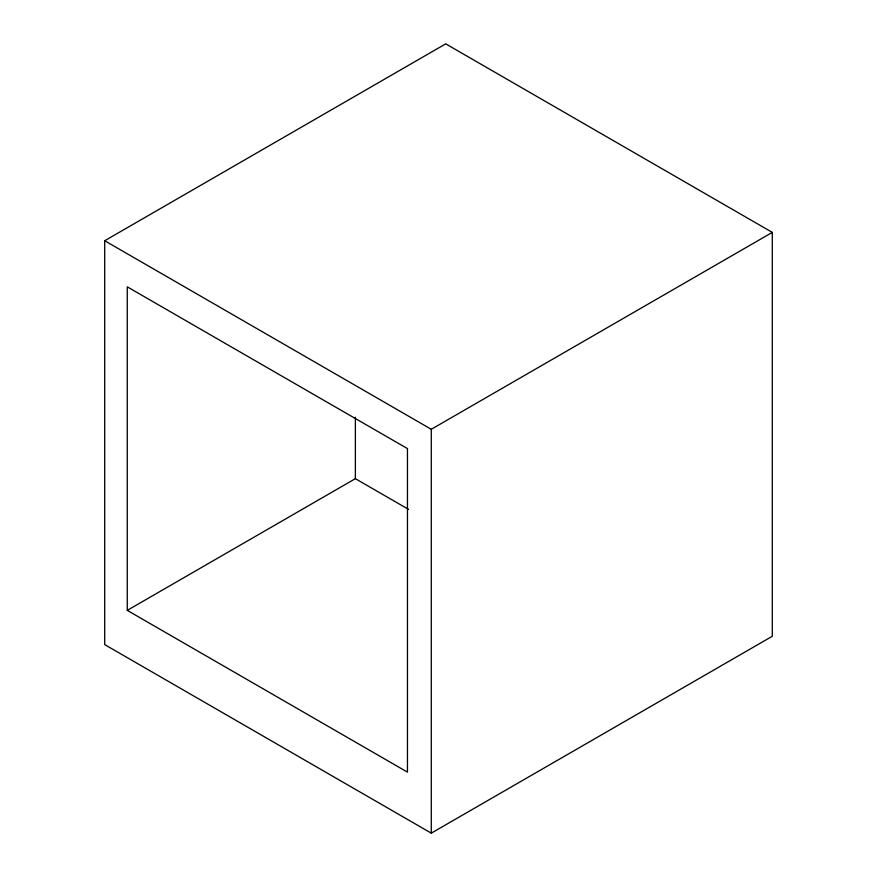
<?xml version="1.0" encoding="UTF-8"?>
<svg xmlns="http://www.w3.org/2000/svg" width="877" height="877" viewBox="0 0 877 877"><rect width="100%" height="100%" fill="white"/><g stroke="black" fill="none" stroke-linecap="round" stroke-linejoin="round"><path stroke-width="1.32" d="M104.703 240.736L445.724 43.85L772.297 232.394L772.297 636.263L431.276 833.15L104.703 644.606L104.703 240.736L431.276 429.281L772.297 232.394M127.264 610.37L407.454 772.133L407.454 448.596L127.264 286.834L127.264 610.37L355.371 478.667L408.572 509.384M431.276 429.281L431.276 833.15M355.371 417.244L355.371 478.667"/></g></svg>
